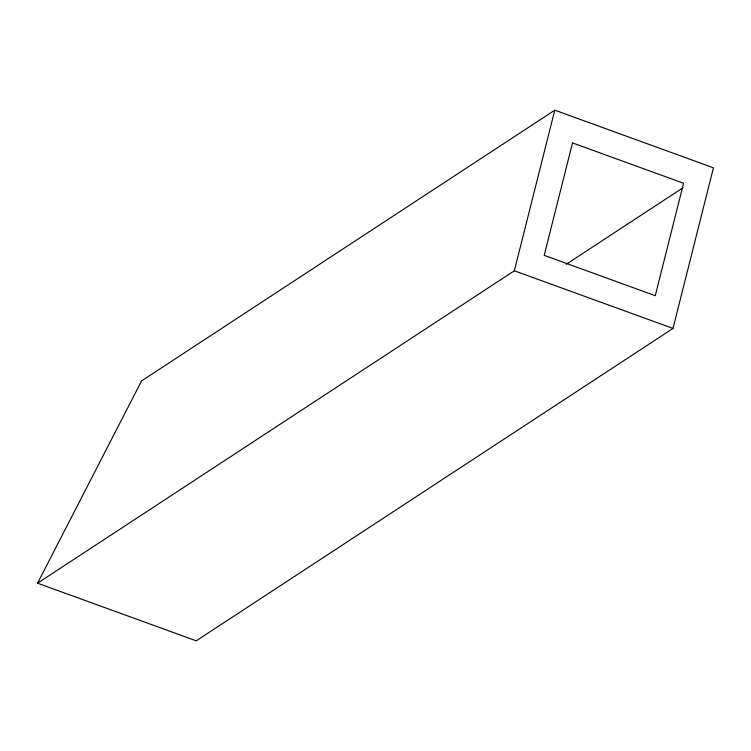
<?xml version="1.0" encoding="UTF-8"?>
<svg xmlns="http://www.w3.org/2000/svg" width="751" height="751" viewBox="0 0 751 751"><rect width="100%" height="100%" fill="white"/><g stroke="black" fill="none" stroke-linecap="round" stroke-linejoin="round"><path stroke-width="1.13" d="M37.55 583.189L514.332 270.792L554.782 110.172L713.45 167.811L672.999 328.422L196.218 640.828L37.55 583.189L141.564 380.926L554.782 110.172M566.226 264.277L683.025 187.741M514.332 270.792L672.999 328.422M572.515 142.915L544.203 255.34L655.266 295.687L683.579 183.253L572.515 142.915"/></g></svg>
